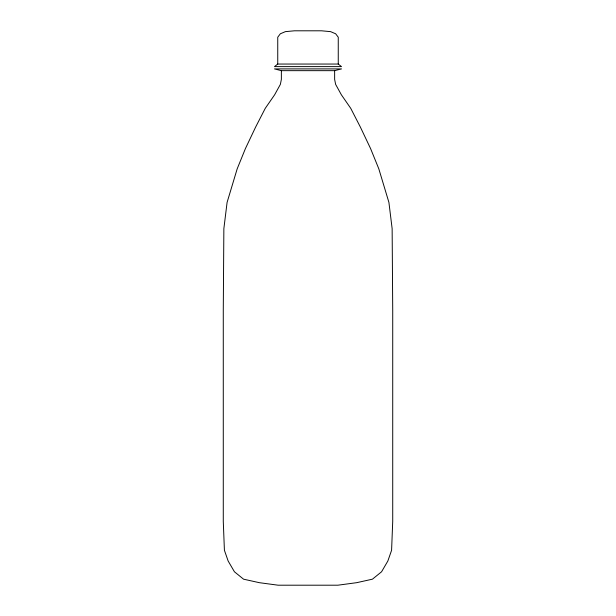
<?xml version="1.0" encoding="UTF-8"?>
<svg xmlns="http://www.w3.org/2000/svg" width="616" height="616" viewBox="0 0 616 616"><rect width="100%" height="100%" fill="white"/><g stroke="black" fill="none" stroke-linecap="round" stroke-linejoin="round"><path stroke-width="0.92" d="M277.747 64.049L274.49 66.62L341.51 66.62L338.253 64.049L277.747 64.049L277.747 37.206L280.342 33.78L285.4 31.639L294.471 30.8L321.529 30.8L330.6 31.639L335.658 33.78L338.253 37.206L338.253 64.049M334.634 70.663L341.51 68.907L274.49 68.907L281.366 70.663L334.634 70.663L334.634 79.402L335.635 84.384L341.372 94.795L350.727 108.316L360.368 127.073L370.562 148.541L378.825 168.861L388.912 202.402L392.138 228.667L392.723 310.441L392.723 521.382L391.591 550.273L387.849 561.014L381.566 571.779L372.441 579.179L356.649 582.682L337.868 585.2L278.132 585.2L259.351 582.682L243.559 579.179L234.434 571.779L228.151 561.014L224.409 550.273L223.277 521.382L223.277 310.441L223.862 228.667L227.088 202.402L237.175 168.861L245.438 148.541L255.632 127.073L265.273 108.316L274.628 94.795L280.365 84.384L281.366 79.402L281.366 70.663"/></g></svg>
